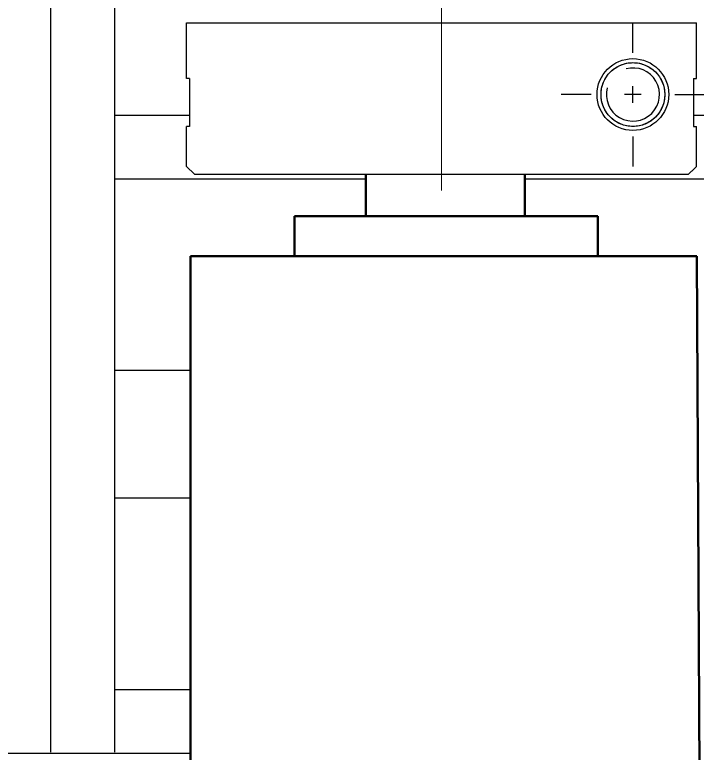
# Model space of a CAD drawing. Header units: millimetres. Extents: x 1269 to 5832, y 527 to 3540.
# Drawn here: x 5036.6 to 5079.4, y 1040.79 to 1087.07 of the extents above; entities that cross this region are included whole.
import ezdxf

# ---------------------------------------------------------------- set-up
doc = ezdxf.new("R2010")
doc.units = ezdxf.units.MM
doc.linetypes.add('CENTER', pattern=[50.8, 31.75, -6.35, 6.35, -6.35])
doc.linetypes.add('phl_thick', pattern=[0])
doc.layers.add('AM_5', color=7, linetype='Continuous', lineweight=50)
doc.layers.add('DEFAULT_1', color=7, linetype='CENTER')
doc.layers.add('projection', color=7, linetype='Continuous')

msp = doc.modelspace()

# ---------------------------------------------------------------- linework, layer by layer
at = {"color": 0, "linetype": 'Continuous'}
for p, q in [((5047.367, 1083.072), (5047.367, 1086.572)), ((5047.367, 1086.572), (5079.36, 1086.572)), ((5079.36, 1083.072), (5079.36, 1086.572)), ((5047.567, 1083.072), (5047.367, 1083.072)), ((5047.567, 1083.072), (5047.567, 1080.072)), ((5079.159, 1083.072), (5079.159, 1080.072)), ((5079.159, 1083.072), (5079.36, 1083.072)), ((5075.367, 1081.547), (5075.367, 1082.597)), ((5075.892, 1082.072), (5074.842, 1082.072)), ((5047.367, 1077.572), (5047.367, 1080.072)), ((5047.567, 1080.072), (5047.367, 1080.072)), ((5079.159, 1080.072), (5079.36, 1080.072)), ((5079.36, 1077.572), (5079.36, 1080.072)), ((5047.867, 1077.072), (5047.367, 1077.572)), ((5047.867, 1077.072), (5078.859, 1077.072))]:
    msp.add_line(p, q, dxfattribs=at)
for p, q in [((5042.867, 1076.789), (5058.609, 1076.789)), ((5068.598, 1076.789), (5123.867, 1076.789))]:
    msp.add_line(p, q)
for radius in [2.25, 2]:
    msp.add_circle((5075.367, 1082.072), radius, dxfattribs=at)
msp.add_arc((5075.367, 1082.072), 1.667, 165, 105, dxfattribs=at)
for points, start_tangent, end_tangent in [([(5073.367, 1082.072, 1.999), (5073.406, 1082.463, 1.999), (5073.52, 1082.838, 1.999), (5073.704, 1083.184, 1.999), (5073.953, 1083.487, 1.999), (5074.256, 1083.735, 1.999), (5074.602, 1083.92, 1.999), (5074.977, 1084.034, 1.999), (5075.367, 1084.072, 1.999), (5075.758, 1084.034, 1.999), (5076.133, 1083.92, 1.999), (5076.478, 1083.735, 1.999), (5076.782, 1083.487, 1.999), (5077.03, 1083.184, 1.999), (5077.215, 1082.838, 1.999), (5077.329, 1082.463, 1.999), (5077.367, 1082.072, 1.999)], (0.001857, 0.999998), (0.001857, -0.999998)), ([(5077.367, 1082.072, 1.999), (5077.329, 1081.682, 1.999), (5077.215, 1081.307, 1.999), (5077.03, 1080.961, 1.999), (5076.782, 1080.658, 1.999), (5076.478, 1080.409, 1.999), (5076.133, 1080.225, 1.999), (5075.758, 1080.111, 1.999), (5075.367, 1080.072, 1.999), (5074.977, 1080.111, 1.999), (5074.602, 1080.225, 1.999), (5074.256, 1080.409, 1.999), (5073.953, 1080.658, 1.999), (5073.704, 1080.961, 1.999), (5073.52, 1081.307, 1.999), (5073.406, 1081.682, 1.999), (5073.367, 1082.072, 1.999)], (-0.001857, -0.999998), (-0.001857, 0.999998)), ([(5079.36, 1077.572), (5079.192, 1077.405), (5079.026, 1077.239), (5078.859, 1077.072)], (-0.707279, -0.706934), (-0.707291, -0.706923))]:
    msp.add_spline(points, degree=3, dxfattribs=dict(at, start_tangent=start_tangent, end_tangent=end_tangent))
at = {"layer": 'AM_5', "color": 0}
for p, q in [((5058.609, 1074.459, 1.346), (5058.609, 1077.086, 1.346)), ((5068.598, 1077.086, 1.346), (5068.598, 1074.459, 1.346)), ((5073.16, 1074.459, 1.346), (5054.138, 1074.459, 1.346))]:
    msp.add_line(p, q, dxfattribs=at)
at = {"layer": 'AM_5'}
for p, q in [((5054.138, 1074.459, 1.346), (5054.138, 1071.952, 1.346)), ((5073.16, 1071.952, 1.346), (5073.16, 1074.459, 1.346)), ((5047.626, 1029.248, 1.346), (5047.626, 1071.952, 1.346)), ((5047.626, 1071.952, 1.346), (5079.383, 1071.952, 1.346)), ((5079.383, 1071.952, 1.346), (5079.606, 1029.248, 1.346))]:
    msp.add_line(p, q, dxfattribs=at)
at = {"layer": 'DEFAULT_1', "color": 7, "linetype": 'CENTER', "lineweight": 9}
msp.add_line((5063.367, 1140.067), (5063.367, 1076.067), dxfattribs=at)
at = {"layer": 'DEFAULT_1', "color": 0, "linetype": 'CENTER'}
for p, q in [((5075.367, 1084.697), (5075.367, 1086.572)), ((5072.742, 1082.072), (5070.867, 1082.072)), ((5077.992, 1082.072), (5079.867, 1082.072)), ((5075.367, 1079.447), (5075.367, 1077.572))]:
    msp.add_line(p, q, dxfattribs=at)
at = {"layer": 'projection', "color": 7, "linetype": 'phl_thick'}
for p, q in [((5038.867, 1040.856), (5038.867, 1150.789)), ((5042.867, 1040.856), (5042.867, 1150.789)), ((5042.867, 1080.789), (5047.567, 1080.789)), ((5079.159, 1080.789), (5123.867, 1080.789)), ((5042.867, 1064.789), (5047.626, 1064.789)), ((5042.867, 1056.789), (5047.626, 1056.789)), ((5042.867, 1044.789), (5047.626, 1044.789)), ((4898.819, 1040.789), (5047.626, 1040.789))]:
    msp.add_line(p, q, dxfattribs=at)

doc.saveas('drawing.dxf')
